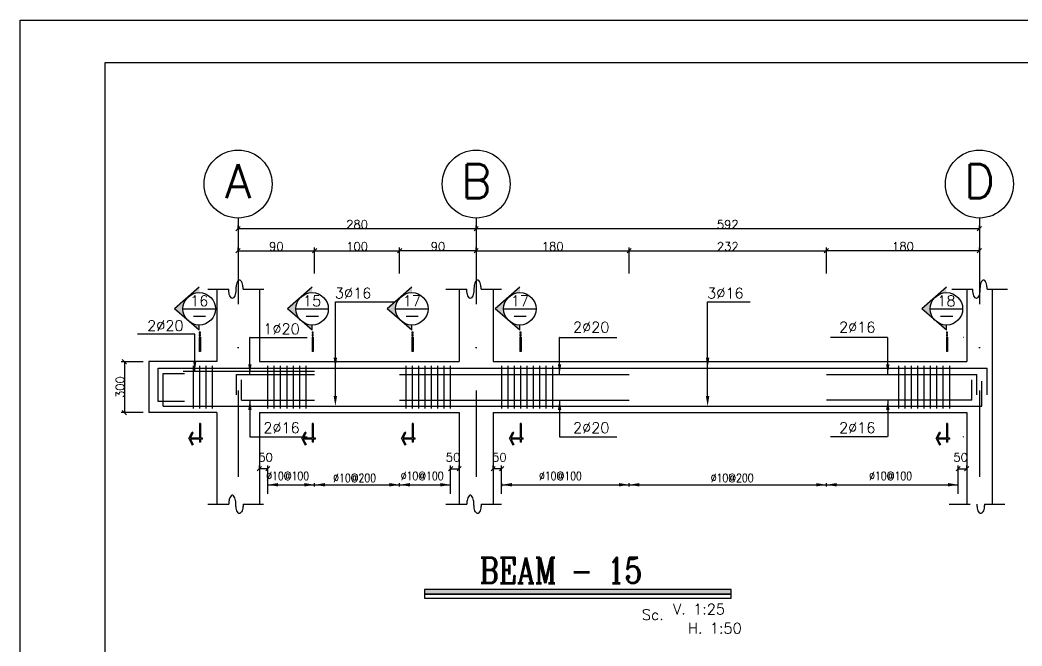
# Model space of a CAD drawing. Header units: millimetres. Extents: x -231 to 30223, y -7037 to 7120.
# Drawn here: x 9262 to 11619, y -1638 to -165 of the extents above; entities that cross this region are included whole.
import ezdxf
from ezdxf.enums import TextEntityAlignment as Align

# ---------------------------------------------------------------- set-up
doc = ezdxf.new("R2010")
doc.units = ezdxf.units.MM
doc.linetypes.add('DASHDOTX2', pattern=[50.8, 25.4, -12.7, 0, -12.7])
for name, color, linetype in [('2', 2, 'Continuous'), ('3', 3, 'Continuous'), ('44', 150, 'Continuous'), ('5', 7, 'Continuous'), ('ax', 1, 'DASHDOTX2'), ('CADR', 2, 'Continuous'), ('COV', 4, 'Continuous'), ('DIM', 1, 'Continuous'), ('DST', 1, 'Continuous'), ('HAT', 4, 'Continuous'), ('KH', 3, 'Continuous'), ('STT', 6, 'Continuous'), ('TEX', 4, 'Continuous'), ('TX', 2, 'Continuous'), ('TX1', 3, 'Continuous')]:
    doc.layers.add(name, color=color, linetype=linetype)
doc.styles.add('RC2', font='ROMANC.SHX', dxfattribs={"height": 25})
doc.styles.add('RC5', font='ROMANC.SHX', dxfattribs={"height": 50})
doc.styles.add('ROMANS', font='romans.shx')
doc.dimstyles.new('SC25', dxfattribs={"dimscale": 0.1, "dimtxt": 200, "dimasz": 0.5, "dimexe": 75, "dimexo": 0, "dimgap": 0, "dimtad": 1, "dimdec": 0, "dimlfac": 2.5, "dimdsep": 46, "dimtxsty": 'ROMANS', "dimblk": 'TIC', "dimcen": 0, "dimclrd": 44, "dimclre": 13, "dimclrt": 62, "dimadec": 0, "dimazin": 0, "dimtfac": 0.925926, "dimtdec": 0, "dimtix": 1, "dimtmove": 2, "dimatfit": 3, "dimldrblk": 'TIC', "dimfxl": 1, "dimtolj": 1, "dimarcsym": 0})
doc.dimstyles.new('SC50', dxfattribs={"dimscale": 0.1, "dimtxt": 200, "dimasz": 0.5, "dimexe": 75, "dimexo": 0, "dimgap": 0, "dimtad": 1, "dimdec": 0, "dimlfac": 0.5, "dimdsep": 46, "dimtxsty": 'ROMANS', "dimblk": 'TIC', "dimcen": 0, "dimclrd": 44, "dimclre": 1, "dimclrt": 62, "dimadec": 0, "dimazin": 0, "dimtfac": 0.925926, "dimtdec": 0, "dimtix": 1, "dimtmove": 2, "dimatfit": 3, "dimldrblk": 'TIC', "dimfxl": 1, "dimtolj": 1, "dimarcsym": 0})

# ---------------------------------------------------------------- blocks, each defined once
blk = doc.blocks.new('TIC')
blk.add_line((-100, -100), (100, 100))
blk = doc.blocks.new('*D563')
at = {"layer": 'DIM', "color": 1, "lineweight": -2, "transparency": 16777216}
for p, q in [((10335.1, -655.9), (10335.1, -648.4)), ((11519.1, -655.9), (11519.1, -648.4))]:
    blk.add_line(p, q, dxfattribs=at)
at = {"layer": 'DIM', "color": 44, "lineweight": -2, "transparency": 16777216}
blk.add_line((10335.2, -655.9), (11519.1, -655.9), dxfattribs=at)
at = {"layer": 'DIM', "color": 44, "lineweight": -2, "transparency": 16777216, "xscale": 0.05, "yscale": 0.05, "zscale": 0.05, "rotation": 180}
blk.add_blockref('TIC', (10335.1, -655.9), dxfattribs=at)
at = {"layer": 'DIM', "color": 44, "lineweight": -2, "transparency": 16777216, "xscale": 0.05, "yscale": 0.05, "zscale": 0.05}
blk.add_blockref('TIC', (11519.1, -655.9), dxfattribs=at)
at = {"layer": 'DIM', "color": 62, "transparency": 16777216, "insert": (10927.1, -645.9), "char_height": 20, "attachment_point": 5, "style": 'ROMANS'}
blk.add_mtext('\\A1;592', dxfattribs=at)
blk = doc.blocks.new('*D564')
at = {"layer": 'DIM', "color": 1, "lineweight": -2, "transparency": 16777216}
for p, q in [((10695.1, -761.7), (10695.1, -700.4)), ((11159.1, -761.7), (11159.1, -700.4))]:
    blk.add_line(p, q, dxfattribs=at)
at = {"layer": 'DIM', "color": 44, "lineweight": -2, "transparency": 16777216}
blk.add_line((10695.2, -707.9), (11159.1, -707.9), dxfattribs=at)
at = {"layer": 'DIM', "color": 44, "lineweight": -2, "transparency": 16777216, "xscale": 0.05, "yscale": 0.05, "zscale": 0.05, "rotation": 180}
blk.add_blockref('TIC', (10695.1, -707.9), dxfattribs=at)
at = {"layer": 'DIM', "color": 44, "lineweight": -2, "transparency": 16777216, "xscale": 0.05, "yscale": 0.05, "zscale": 0.05}
blk.add_blockref('TIC', (11159.1, -707.9), dxfattribs=at)
at = {"layer": 'DIM', "color": 62, "transparency": 16777216, "insert": (10927.1, -697.9), "char_height": 20, "attachment_point": 5, "style": 'ROMANS'}
blk.add_mtext('\\A1;232', dxfattribs=at)
blk = doc.blocks.new('EEE')
at = {"layer": '5'}
h = blk.add_hatch(color=256, dxfattribs=at)
h.paths.add_polyline_path([(-25.1, 28.8), (-58.1, 0), (-25.1, -28.8, -0.454846)])
h.paths.add_polyline_path([(-25.1, -28.8), (0, -50.6), (0, -38.2, -0.181206)])
h.paths.add_polyline_path([(0, 38.2), (0, 50.6), (-25.1, 28.8, -0.181206)])
h = blk.add_hatch(color=256, dxfattribs=at)
h.paths.add_polyline_path([(2.9, -57.6), (2.9, -54.7), (0, -54.7), (0, -57.6)])
h.paths.add_polyline_path([(0, -63.5), (2.9, -63.5), (2.9, -60.5), (0, -60.5)])
h.paths.add_polyline_path([(2.9, -66.4), (0, -66.4), (0, -100.6), (2.9, -100.6)])
blk.add_hatch(color=256, dxfattribs=at).paths.add_polyline_path([(0.4, -306.8), (0.4, -314.3), (2.9, -314.3), (2.9, -306.8), (8, -306.8), (8, -304.3), (2.9, -304.3), (2.9, -270), (0.4, -270), (0.4, -304.3), (-20.7, -304.3), (-14.1, -291.7), (-16.3, -290.5), (-24.2, -305.6), (-16.3, -320.7), (-14.1, -319.5), (-20.7, -306.8)])
at = {"layer": '2'}
for p, q in [((0, 50.6), (-58.1, 0)), ((0, -50.6), (-58.1, 0)), ((-38.2, 0), (38.2, 0)), ((0, -50.6), (0, -38.2)), ((2.9, -66.4), (0, -66.4)), ((0, -66.4), (0, -100.6)), ((2.9, -66.4), (2.9, -100.6)), ((2.9, -100.6), (0, -100.6)), ((2.9, -270), (0.4, -270)), ((-24.2, -305.6), (-16.3, -290.5)), ((-24.2, -305.6), (-16.3, -320.7)), ((-14.1, -291.7), (-16.3, -290.5)), ((8, -306.8), (8, -304.3)), ((-14.1, -319.5), (-16.3, -320.7)), ((2.9, -314.3), (0.4, -314.3))]:
    blk.add_line(p, q, dxfattribs=at)
for points in [[(0, -57.6), (2.9, -57.6), (2.9, -54.7), (0, -54.7)], [(0, -63.5), (2.9, -63.5), (2.9, -60.5), (0, -60.5)]]:
    blk.add_lwpolyline(points, close=True, dxfattribs=at)
for points in [[(0.4, -270), (0.4, -304.3)], [(2.9, -270), (2.9, -304.3)], [(0.4, -304.3), (-20.7, -304.3), (-14.1, -291.7)], [(8, -304.3), (2.9, -304.3)], [(0.4, -306.8), (-20.7, -306.8), (-14.1, -319.5)], [(0.4, -306.8), (0.4, -314.3)], [(8, -306.8), (2.9, -306.8)], [(2.9, -306.8), (2.9, -314.3)]]:
    blk.add_lwpolyline(points, dxfattribs=at)
blk.add_circle((0, 0), 38.2, dxfattribs=at)
at = {"layer": '3'}
blk.add_line((-13.7, -17.7), (15, -17.7), dxfattribs=at)
at = {"layer": 'TX1', "style": 'ROMANS'}
blk.add_attdef('B', text='', height=25, dxfattribs=at).set_placement((0, 18.7), align=Align.MIDDLE_CENTER)
blk = doc.blocks.new('*D579')
at = {"layer": 'DIM', "color": 13, "lineweight": -2, "transparency": 16777216}
for p, q in [((9551.5, -969.1), (9500, -969.1)), ((9551.5, -1089.1), (9500, -1089.1))]:
    blk.add_line(p, q, dxfattribs=at)
at = {"layer": 'DIM', "color": 44, "lineweight": -2, "transparency": 16777216}
blk.add_line((9507.5, -969.1), (9507.5, -1089), dxfattribs=at)
at = {"layer": 'DIM', "color": 44, "lineweight": -2, "transparency": 16777216, "xscale": 0.05, "yscale": 0.05, "zscale": 0.05}
for p, rotation in [((9507.5, -969.1), 90), ((9507.5, -1089.1), 270)]:
    blk.add_blockref('TIC', p, dxfattribs=dict(at, rotation=rotation))
at = {"layer": 'DIM', "color": 62, "transparency": 16777216, "insert": (9497.5, -1029.1), "char_height": 20, "attachment_point": 5, "rotation": 90, "style": 'ROMANS'}
blk.add_mtext('\\A1;300', dxfattribs=at)
blk = doc.blocks.new('*D580')
at = {"layer": 'DIM', "color": 13, "lineweight": -2, "transparency": 16777216}
for p, q in [((9825.1, -1221.3), (9825.1, -1213.8)), ((9845.1, -1280.6), (9845.1, -1213.8))]:
    blk.add_line(p, q, dxfattribs=at)
at = {"layer": 'DIM', "color": 44, "lineweight": -2, "transparency": 16777216}
blk.add_line((9845.1, -1221.3), (9825.2, -1221.3), dxfattribs=at)
at = {"layer": 'DIM', "color": 44, "lineweight": -2, "transparency": 16777216, "xscale": 0.05, "yscale": 0.05, "zscale": 0.05, "rotation": 180}
blk.add_blockref('TIC', (9825.1, -1221.3), dxfattribs=at)
at = {"layer": 'DIM', "color": 44, "lineweight": -2, "transparency": 16777216, "xscale": 0.05, "yscale": 0.05, "zscale": 0.05}
blk.add_blockref('TIC', (9845.1, -1221.3), dxfattribs=at)
at = {"layer": 'DIM', "color": 62, "transparency": 16777216, "insert": (9839.6, -1194.3), "char_height": 20, "attachment_point": 5, "style": 'ROMANS'}
blk.add_mtext('\\A1;50', dxfattribs=at)
blk = doc.blocks.new('*D581')
at = {"layer": 'DIM', "color": 13, "lineweight": -2, "transparency": 16777216}
for p, q in [((10275.1, -1280.6), (10275.1, -1213.8)), ((10295.1, -1221.3), (10295.1, -1213.8))]:
    blk.add_line(p, q, dxfattribs=at)
at = {"layer": 'DIM', "color": 44, "lineweight": -2, "transparency": 16777216}
blk.add_line((10275.2, -1221.3), (10295.1, -1221.3), dxfattribs=at)
at = {"layer": 'DIM', "color": 44, "lineweight": -2, "transparency": 16777216, "xscale": 0.05, "yscale": 0.05, "zscale": 0.05, "rotation": 180}
blk.add_blockref('TIC', (10275.1, -1221.3), dxfattribs=at)
at = {"layer": 'DIM', "color": 44, "lineweight": -2, "transparency": 16777216, "xscale": 0.05, "yscale": 0.05, "zscale": 0.05}
blk.add_blockref('TIC', (10295.1, -1221.3), dxfattribs=at)
at = {"layer": 'DIM', "color": 62, "transparency": 16777216, "insert": (10280.7, -1194.3), "char_height": 20, "attachment_point": 5, "style": 'ROMANS'}
blk.add_mtext('\\A1;50', dxfattribs=at)
blk = doc.blocks.new('*D582')
at = {"layer": 'DIM', "color": 13, "lineweight": -2, "transparency": 16777216}
for p, q in [((10375.1, -1221.3), (10375.1, -1213.8)), ((10395.1, -1280.6), (10395.1, -1213.8))]:
    blk.add_line(p, q, dxfattribs=at)
at = {"layer": 'DIM', "color": 44, "lineweight": -2, "transparency": 16777216}
blk.add_line((10395.1, -1221.3), (10375.2, -1221.3), dxfattribs=at)
at = {"layer": 'DIM', "color": 44, "lineweight": -2, "transparency": 16777216, "xscale": 0.05, "yscale": 0.05, "zscale": 0.05, "rotation": 180}
blk.add_blockref('TIC', (10375.1, -1221.3), dxfattribs=at)
at = {"layer": 'DIM', "color": 44, "lineweight": -2, "transparency": 16777216, "xscale": 0.05, "yscale": 0.05, "zscale": 0.05}
blk.add_blockref('TIC', (10395.1, -1221.3), dxfattribs=at)
at = {"layer": 'DIM', "color": 62, "transparency": 16777216, "insert": (10389.6, -1194.3), "char_height": 20, "attachment_point": 5, "style": 'ROMANS'}
blk.add_mtext('\\A1;50', dxfattribs=at)
blk = doc.blocks.new('*D583')
at = {"layer": 'DIM', "color": 1, "lineweight": -2, "transparency": 16777216}
for p, q in [((9775.1, -655.9), (9775.1, -648.4)), ((10335.1, -655.9), (10335.1, -648.4))]:
    blk.add_line(p, q, dxfattribs=at)
at = {"layer": 'DIM', "color": 44, "lineweight": -2, "transparency": 16777216}
blk.add_line((9775.2, -655.9), (10335.1, -655.9), dxfattribs=at)
at = {"layer": 'DIM', "color": 44, "lineweight": -2, "transparency": 16777216, "xscale": 0.05, "yscale": 0.05, "zscale": 0.05, "rotation": 180}
blk.add_blockref('TIC', (9775.1, -655.9), dxfattribs=at)
at = {"layer": 'DIM', "color": 44, "lineweight": -2, "transparency": 16777216, "xscale": 0.05, "yscale": 0.05, "zscale": 0.05}
blk.add_blockref('TIC', (10335.1, -655.9), dxfattribs=at)
at = {"layer": 'DIM', "color": 62, "transparency": 16777216, "insert": (10055.1, -645.9), "char_height": 20, "attachment_point": 5, "style": 'ROMANS'}
blk.add_mtext('\\A1;280', dxfattribs=at)
blk = doc.blocks.new('*D584')
at = {"layer": 'DIM', "color": 1, "lineweight": -2, "transparency": 16777216}
for p, q in [((10155.1, -761.7), (10155.1, -700.4)), ((10335.1, -707.9), (10335.1, -700.4))]:
    blk.add_line(p, q, dxfattribs=at)
at = {"layer": 'DIM', "color": 44, "lineweight": -2, "transparency": 16777216}
blk.add_line((10335.1, -707.9), (10155.2, -707.9), dxfattribs=at)
at = {"layer": 'DIM', "color": 44, "lineweight": -2, "transparency": 16777216, "xscale": 0.05, "yscale": 0.05, "zscale": 0.05, "rotation": 180}
blk.add_blockref('TIC', (10155.1, -707.9), dxfattribs=at)
at = {"layer": 'DIM', "color": 44, "lineweight": -2, "transparency": 16777216, "xscale": 0.05, "yscale": 0.05, "zscale": 0.05}
blk.add_blockref('TIC', (10335.1, -707.9), dxfattribs=at)
at = {"layer": 'DIM', "color": 62, "transparency": 16777216, "insert": (10245.1, -697.9), "char_height": 20, "attachment_point": 5, "style": 'ROMANS'}
blk.add_mtext('\\A1;90', dxfattribs=at)
blk = doc.blocks.new('*D585')
at = {"layer": 'DIM', "color": 1, "lineweight": -2, "transparency": 16777216}
for p, q in [((10335.1, -707.9), (10335.1, -700.4)), ((10695.1, -761.7), (10695.1, -700.4))]:
    blk.add_line(p, q, dxfattribs=at)
at = {"layer": 'DIM', "color": 44, "lineweight": -2, "transparency": 16777216}
blk.add_line((10335.2, -707.9), (10695.1, -707.9), dxfattribs=at)
at = {"layer": 'DIM', "color": 44, "lineweight": -2, "transparency": 16777216, "xscale": 0.05, "yscale": 0.05, "zscale": 0.05, "rotation": 180}
blk.add_blockref('TIC', (10335.1, -707.9), dxfattribs=at)
at = {"layer": 'DIM', "color": 44, "lineweight": -2, "transparency": 16777216, "xscale": 0.05, "yscale": 0.05, "zscale": 0.05}
blk.add_blockref('TIC', (10695.1, -707.9), dxfattribs=at)
at = {"layer": 'DIM', "color": 62, "transparency": 16777216, "insert": (10515.1, -697.9), "char_height": 20, "attachment_point": 5, "style": 'ROMANS'}
blk.add_mtext('\\A1;180', dxfattribs=at)
blk = doc.blocks.new('*D586')
at = {"layer": 'DIM', "color": 1, "lineweight": -2, "transparency": 16777216}
for p, q in [((9955.1, -707.9), (9955.1, -700.4)), ((10155.1, -761.7), (10155.1, -700.4))]:
    blk.add_line(p, q, dxfattribs=at)
at = {"layer": 'DIM', "color": 44, "lineweight": -2, "transparency": 16777216}
blk.add_line((9955.2, -707.9), (10155.1, -707.9), dxfattribs=at)
at = {"layer": 'DIM', "color": 44, "lineweight": -2, "transparency": 16777216, "xscale": 0.05, "yscale": 0.05, "zscale": 0.05, "rotation": 180}
blk.add_blockref('TIC', (9955.1, -707.9), dxfattribs=at)
at = {"layer": 'DIM', "color": 44, "lineweight": -2, "transparency": 16777216, "xscale": 0.05, "yscale": 0.05, "zscale": 0.05}
blk.add_blockref('TIC', (10155.1, -707.9), dxfattribs=at)
at = {"layer": 'DIM', "color": 62, "transparency": 16777216, "insert": (10055.1, -697.9), "char_height": 20, "attachment_point": 5, "style": 'ROMANS'}
blk.add_mtext('\\A1;100', dxfattribs=at)
blk = doc.blocks.new('*D587')
at = {"layer": 'DIM', "color": 1, "lineweight": -2, "transparency": 16777216}
for p, q in [((9775.1, -707.9), (9775.1, -700.4)), ((9955.1, -761.7), (9955.1, -700.4))]:
    blk.add_line(p, q, dxfattribs=at)
at = {"layer": 'DIM', "color": 44, "lineweight": -2, "transparency": 16777216}
blk.add_line((9775.2, -707.9), (9955.1, -707.9), dxfattribs=at)
at = {"layer": 'DIM', "color": 44, "lineweight": -2, "transparency": 16777216, "xscale": 0.05, "yscale": 0.05, "zscale": 0.05, "rotation": 180}
blk.add_blockref('TIC', (9775.1, -707.9), dxfattribs=at)
at = {"layer": 'DIM', "color": 44, "lineweight": -2, "transparency": 16777216, "xscale": 0.05, "yscale": 0.05, "zscale": 0.05}
blk.add_blockref('TIC', (9955.1, -707.9), dxfattribs=at)
at = {"layer": 'DIM', "color": 62, "transparency": 16777216, "insert": (9865.1, -697.9), "char_height": 20, "attachment_point": 5, "style": 'ROMANS'}
blk.add_mtext('\\A1;90', dxfattribs=at)
blk = doc.blocks.new('*D605')
at = {"layer": 'DIM', "color": 13, "lineweight": -2, "transparency": 16777216}
for p, q in [((11469.1, -1280.6), (11469.1, -1213.8)), ((11489.1, -1221.3), (11489.1, -1213.8))]:
    blk.add_line(p, q, dxfattribs=at)
at = {"layer": 'DIM', "color": 44, "lineweight": -2, "transparency": 16777216}
blk.add_line((11469.2, -1221.3), (11489.1, -1221.3), dxfattribs=at)
at = {"layer": 'DIM', "color": 44, "lineweight": -2, "transparency": 16777216, "xscale": 0.05, "yscale": 0.05, "zscale": 0.05, "rotation": 180}
blk.add_blockref('TIC', (11469.1, -1221.3), dxfattribs=at)
at = {"layer": 'DIM', "color": 44, "lineweight": -2, "transparency": 16777216, "xscale": 0.05, "yscale": 0.05, "zscale": 0.05}
blk.add_blockref('TIC', (11489.1, -1221.3), dxfattribs=at)
at = {"layer": 'DIM', "color": 62, "transparency": 16777216, "insert": (11474.7, -1194.3), "char_height": 20, "attachment_point": 5, "style": 'ROMANS'}
blk.add_mtext('\\A1;50', dxfattribs=at)
blk = doc.blocks.new('*D607')
at = {"layer": 'DIM', "color": 1, "lineweight": -2, "transparency": 16777216}
for p, q in [((11159.1, -761.7), (11159.1, -700.4)), ((11519.1, -707.9), (11519.1, -700.4))]:
    blk.add_line(p, q, dxfattribs=at)
at = {"layer": 'DIM', "color": 44, "lineweight": -2, "transparency": 16777216}
blk.add_line((11519.1, -707.9), (11159.2, -707.9), dxfattribs=at)
at = {"layer": 'DIM', "color": 44, "lineweight": -2, "transparency": 16777216, "xscale": 0.05, "yscale": 0.05, "zscale": 0.05, "rotation": 180}
blk.add_blockref('TIC', (11159.1, -707.9), dxfattribs=at)
at = {"layer": 'DIM', "color": 44, "lineweight": -2, "transparency": 16777216, "xscale": 0.05, "yscale": 0.05, "zscale": 0.05}
blk.add_blockref('TIC', (11519.1, -707.9), dxfattribs=at)
at = {"layer": 'DIM', "color": 62, "transparency": 16777216, "insert": (11339.1, -697.9), "char_height": 20, "attachment_point": 5, "style": 'ROMANS'}
blk.add_mtext('\\A1;180', dxfattribs=at)

msp = doc.modelspace()

# ---------------------------------------------------------------- linework, layer by layer
at = {"layer": '2'}
for centre in [(9775.128016, -550.855291), (10335.128016, -550.855291), (11519.128015, -550.855291)]:
    msp.add_circle(centre, 80, dxfattribs=at)
at = {"layer": '3'}
for points in [[(10934.932168, -1505.892694), (10213.572953, -1505.892694), (10213.572953, -1516.554095), (10934.932168, -1516.554095)], [(10934.932168, -1516.554095), (10213.572953, -1516.554095), (10213.572953, -1526.149352), (10934.932168, -1526.149352)]]:
    msp.add_lwpolyline(points, close=True, dxfattribs=at)
msp.add_trace([(10213.572953, -1505.892694), (10213.572953, -1516.554095), (10934.932168, -1505.892694), (10934.932168, -1516.554095)], dxfattribs=at)
at = {"layer": 'ax', "ltscale": 8}
for p, q in [((9775.128016, -630.855291), (9775.128016, -1324.803237)), ((10335.128016, -630.855291), (10335.128016, -1324.803237)), ((11519.128015, -630.855291), (11519.128015, -1324.803237))]:
    msp.add_line(p, q, dxfattribs=at)
at = {"layer": 'CADR', "color": 15}
msp.add_lwpolyline([(17672.062068, -164.718698), (17672.062068, -6104.718698), (9262.062068, -6104.718698), (9262.062068, -164.718698), (17672.062068, -164.718698)], dxfattribs=at)
at = {"layer": 'CADR'}
msp.add_lwpolyline([(17572.062068, -264.718698), (17572.062068, -6004.718698), (9462.062068, -6004.718698), (9462.062068, -264.718698)], close=True, dxfattribs=at)
at = {"layer": 'COV'}
for p, q in [((9725.128016, -798.579865), (9725.128016, -969.061271)), ((9825.128016, -798.579865), (9825.128016, -969.061271)), ((10295.128016, -798.579865), (10295.128016, -969.061271)), ((10375.128016, -798.579865), (10375.128016, -969.061271)), ((11489.128015, -798.579865), (11489.128015, -969.061271)), ((11549.128015, -798.579865), (11549.128015, -1304.987549)), ((9725.128016, -969.061271), (9565.128016, -969.061271)), ((9565.128016, -969.061271), (9565.128016, -1089.061271)), ((9825.128016, -969.061271), (10295.128016, -969.061271)), ((10375.128016, -969.061271), (11489.128015, -969.061271)), ((9725.128016, -1089.061271), (9565.128016, -1089.061271)), ((9725.128016, -1089.061271), (9725.128016, -1304.987549)), ((9825.128016, -1089.061271), (9825.128016, -1304.987549)), ((9825.128016, -1089.061271), (10295.128016, -1089.061271)), ((10295.128016, -1089.061271), (10295.128016, -1304.987549)), ((10375.128016, -1089.061271), (11489.128015, -1089.061271)), ((10375.128016, -1089.061271), (10375.128016, -1304.987549)), ((11489.128015, -1089.061271), (11489.128015, -1304.987549))]:
    msp.add_line(p, q, dxfattribs=at)
at = {"layer": 'DST'}
for p, q in [((9703.855016, -798.579865), (9752.955356, -798.579865)), ((9786.772165, -798.579865), (9835.872505, -798.579865)), ((10263.855016, -798.579865), (10312.955356, -798.579865)), ((10346.772165, -798.579865), (10394.814449, -798.579865)), ((11454.298616, -798.579865), (11503.398956, -798.579865)), ((11537.215765, -798.579865), (11585.258049, -798.579865)), ((10003.856574, -984.061271), (10003.856574, -827.925986)), ((10003.856574, -827.925986), (10143.779106, -827.925986)), ((10879.646091, -984.061271), (10879.646091, -827.925986)), ((10879.646091, -827.925986), (10979.568624, -827.925986)), ((9672.650666, -904.444723), (9538.522418, -904.444723)), ((9673.150666, -991.424801), (9673.150666, -904.944723)), ((9802.831196, -999.061271), (9802.831196, -912.581192)), ((9803.331196, -912.081192), (9937.459444, -912.081192)), ((10003.856574, -1050.061271), (10003.856574, -905.993628)), ((10531.344354, -999.061271), (10531.344354, -912.581192)), ((10531.844354, -912.081192), (10665.972602, -912.081192)), ((10879.646091, -1050.061271), (10879.646091, -905.993628)), ((11302.996214, -912.081192), (11168.867966, -912.081192)), ((11303.496214, -999.061271), (11303.496214, -912.581192)), ((9802.831196, -1059.061271), (9802.831196, -1145.541349)), ((10531.344354, -1059.061271), (10531.344354, -1145.541349)), ((11303.496214, -1059.061271), (11303.496214, -1145.541349)), ((9803.331196, -1146.041349), (9937.459444, -1146.041349)), ((10531.844354, -1146.041349), (10665.972602, -1146.041349)), ((11302.996214, -1146.041349), (11168.867966, -1146.041349)), ((9845.128016, -1262.920134), (9845.128016, -1254.920134)), ((9845.128016, -1258.920134), (10275.128016, -1258.920134)), ((9845.128016, -1258.920134), (10275.128016, -1258.920134)), ((9955.128016, -1262.920134), (9955.128016, -1254.920134)), ((9955.128016, -1262.920134), (9955.128016, -1254.920134)), ((10155.128016, -1262.920134), (10155.128016, -1254.920134)), ((10155.128016, -1262.920134), (10155.128016, -1254.920134)), ((10155.128016, -1262.920134), (10155.128016, -1254.920134)), ((10155.128016, -1262.920134), (10155.128016, -1254.920134)), ((10275.128016, -1262.920134), (10275.128016, -1254.920134)), ((10395.128016, -1262.920134), (10395.128016, -1254.920134)), ((10395.128016, -1258.920134), (11469.128015, -1258.920134)), ((10695.128016, -1262.920134), (10695.128016, -1254.920134)), ((11159.128015, -1262.920134), (11159.128015, -1254.920134)), ((11469.128015, -1262.920134), (11469.128015, -1254.920134)), ((9703.855016, -1304.987549), (9752.955356, -1304.987549)), ((9786.772165, -1304.987549), (9834.814449, -1304.987549)), ((10263.855016, -1304.987549), (10312.955356, -1304.987549)), ((10346.772165, -1304.987549), (10394.814449, -1304.987549)), ((11447.855015, -1304.987549), (11496.955355, -1304.987549)), ((11530.772165, -1304.987549), (11578.814448, -1304.987549))]:
    msp.add_line(p, q, dxfattribs=at)
for points in [[(9786.772165, -798.579865, 0.0403680359), (9786.062525, -789.804557, 0.0533262152), (9784.295987, -783.369956, 0.0964678183), (9781.026722, -778.23366, 0.2057382443), (9778.317963, -777.069806, 0.2057382443), (9775.609204, -778.23366, 0.0964678183), (9772.339939, -783.369956, 0.0533262152), (9770.573401, -789.804557, 0.0403680359), (9769.86376, -798.579865, 0.0403680359)], [(10346.772165, -798.579865, 0.0403680359), (10346.062525, -789.804557, 0.0533262152), (10344.295987, -783.369956, 0.0964678183), (10341.026722, -778.23366, 0.2057382443), (10338.317963, -777.069806, 0.2057382443), (10335.609204, -778.23366, 0.0964678183), (10332.339939, -783.369956, 0.0533262152), (10330.573401, -789.804557, 0.0403680359), (10329.86376, -798.579865, 0.0403680359)], [(11537.215765, -798.579865, 0.0403680359), (11536.506125, -789.804557, 0.0533262152), (11534.739587, -783.369956, 0.0964678183), (11531.470322, -778.23366, 0.2057382443), (11528.761563, -777.069806, 0.2057382443), (11526.052804, -778.23366, 0.0964678183), (11522.783539, -783.369956, 0.0533262152), (11521.017001, -789.804557, 0.0403680359), (11520.307361, -798.579865, 0.0403680359)], [(9769.86376, -798.579865, -0.0403680359), (9769.15412, -807.355172, -0.0533262152), (9767.387582, -813.789774, -0.0964678183), (9764.118317, -818.92607, -0.2057382443), (9761.409558, -820.089924, -0.2057382443), (9758.700799, -818.92607, -0.0964678183), (9755.431534, -813.789774, -0.0533262152), (9753.664996, -807.355172, -0.0403680359), (9752.955356, -798.579865, -0.0403680359)], [(10329.86376, -798.579865, -0.0403680359), (10329.15412, -807.355172, -0.0533262152), (10327.387582, -813.789774, -0.0964678183), (10324.118317, -818.92607, -0.2057382443), (10321.409558, -820.089924, -0.2057382443), (10318.700799, -818.92607, -0.0964678183), (10315.431534, -813.789774, -0.0533262152), (10313.664996, -807.355172, -0.0403680359), (10312.955356, -798.579865, -0.0403680359)], [(11520.307361, -798.579865, -0.0403680359), (11519.59772, -807.355172, -0.0533262152), (11517.831182, -813.789774, -0.0964678183), (11514.561917, -818.92607, -0.2057382443), (11511.853158, -820.089924, -0.2057382443), (11509.144399, -818.92607, -0.0964678183), (11505.875134, -813.789774, -0.0533262152), (11504.108596, -807.355172, -0.0403680359), (11503.398956, -798.579865, -0.0403680359)], [(9769.86376, -1304.987549, 0.0403680359), (9769.15412, -1296.212241, 0.0533262152), (9767.387582, -1289.77764, 0.0964678183), (9764.118317, -1284.641344, 0.2057382443), (9761.409558, -1283.47749, 0.2057382443), (9758.700799, -1284.641344, 0.0964678183), (9755.431534, -1289.77764, 0.0533262152), (9753.664996, -1296.212241, 0.0403680359), (9752.955356, -1304.987549, 0.0403680359)], [(10329.86376, -1304.987549, 0.0403680359), (10329.15412, -1296.212241, 0.0533262152), (10327.387582, -1289.77764, 0.0964678183), (10324.118317, -1284.641344, 0.2057382443), (10321.409558, -1283.47749, 0.2057382443), (10318.700799, -1284.641344, 0.0964678183), (10315.431534, -1289.77764, 0.0533262152), (10313.664996, -1296.212241, 0.0403680359), (10312.955356, -1304.987549, 0.0403680359)], [(9786.772165, -1304.987549, -0.0403680359), (9786.062525, -1313.762857, -0.0533262152), (9784.295987, -1320.197458, -0.0964678183), (9781.026722, -1325.333754, -0.2057382443), (9778.317963, -1326.497608, -0.2057382443), (9775.609204, -1325.333754, -0.0964678183), (9772.339939, -1320.197458, -0.0533262152), (9770.573401, -1313.762857, -0.0403680359), (9769.86376, -1304.987549, -0.0403680359)], [(10346.772165, -1304.987549, -0.0403680359), (10346.062525, -1313.762857, -0.0533262152), (10344.295987, -1320.197458, -0.0964678183), (10341.026722, -1325.333754, -0.2057382443), (10338.317963, -1326.497608, -0.2057382443), (10335.609204, -1325.333754, -0.0964678183), (10332.339939, -1320.197458, -0.0533262152), (10330.573401, -1313.762857, -0.0403680359), (10329.86376, -1304.987549, -0.0403680359)], [(11530.772165, -1304.987549, -0.0403680359), (11530.062524, -1313.762857, -0.0533262152), (11528.295986, -1320.197458, -0.0964678183), (11525.026721, -1325.333754, -0.2057382443), (11522.317962, -1326.497608, -0.2057382443), (11519.609203, -1325.333754, -0.0964678183), (11516.339938, -1320.197458, -0.0533262152), (11514.5734, -1313.762857, -0.0403680359), (11513.86376, -1304.987549, -0.0403680359)]]:
    msp.add_lwpolyline(points, format="xyb", dxfattribs=at)
for centre, start, end in [((9672.650666, -904.944723), 0, 90), ((9803.331196, -912.581192), 90, 180), ((10531.844354, -912.581192), 90, 180), ((11480.924834, -912.581192), 0, 90), ((9803.331196, -1145.541349), 180, 270), ((10531.844354, -1145.541349), 180, 270), ((11480.924834, -1145.541349), 270, 0)]:
    msp.add_arc(centre, 0.5, start, end, dxfattribs=at)
for points in [[(9999.856574, -960.061271), (10003.856574, -984.061271), (10007.856574, -960.061271)], [(10875.646091, -960.061271), (10879.646091, -984.061271), (10883.646091, -960.061271)], [(9677.150666, -967.424801), (9673.150666, -991.424801), (9669.150666, -967.424801)], [(9798.831196, -975.061271), (9802.831196, -999.061271), (9806.831196, -975.061271)], [(10527.344354, -975.061271), (10531.344354, -999.061271), (10535.344354, -975.061271)], [(11307.496214, -975.061271), (11303.496214, -999.061271), (11299.496214, -975.061271)], [(9798.831196, -1083.061271), (9802.831196, -1059.061271), (9806.831196, -1083.061271)], [(9999.856574, -1050.061271), (10003.856574, -1074.061271), (10007.856574, -1050.061271)], [(10527.344354, -1083.061271), (10531.344354, -1059.061271), (10535.344354, -1083.061271)], [(10875.646091, -1050.061271), (10879.646091, -1074.061271), (10883.646091, -1050.061271)], [(11307.496214, -1083.061271), (11303.496214, -1059.061271), (11299.496214, -1083.061271)], [(9869.128016, -1254.920134), (9845.128016, -1258.920134), (9869.128016, -1262.920134)], [(9931.128016, -1254.920134), (9955.128016, -1258.920134), (9931.128016, -1262.920134)], [(9979.128016, -1254.920134), (9955.128016, -1258.920134), (9979.128016, -1262.920134)], [(10131.128016, -1254.920134), (10155.128016, -1258.920134), (10131.128016, -1262.920134)], [(10131.128016, -1254.920134), (10155.128016, -1258.920134), (10131.128016, -1262.920134)], [(10179.128016, -1254.920134), (10155.128016, -1258.920134), (10179.128016, -1262.920134)], [(10179.128016, -1254.920134), (10155.128016, -1258.920134), (10179.128016, -1262.920134)], [(10251.128016, -1254.920134), (10275.128016, -1258.920134), (10251.128016, -1262.920134)], [(10419.128016, -1254.920134), (10395.128016, -1258.920134), (10419.128016, -1262.920134)], [(10671.128016, -1254.920134), (10695.128016, -1258.920134), (10671.128016, -1262.920134)], [(10719.128016, -1254.920134), (10695.128016, -1258.920134), (10719.128016, -1262.920134)], [(11135.128015, -1254.920134), (11159.128015, -1258.920134), (11135.128015, -1262.920134)], [(11183.128015, -1254.920134), (11159.128015, -1258.920134), (11183.128015, -1262.920134)], [(11445.128015, -1254.920134), (11469.128015, -1258.920134), (11445.128015, -1262.920134)]]:
    msp.add_solid(points, dxfattribs=at)
at = {"layer": 'KH'}
for p, q in [((9670.128016, -1079.58809), (9670.128016, -979.061271)), ((9685.128016, -1079.58809), (9685.128016, -979.061271)), ((9700.128016, -1079.58809), (9700.128016, -979.061271)), ((9715.128016, -1079.58809), (9715.128016, -979.061271)), ((9845.128016, -1079.58809), (9845.128016, -979.061271)), ((9860.128016, -1079.58809), (9860.128016, -979.061271)), ((9875.128016, -1079.58809), (9875.128016, -979.061271)), ((9890.128016, -1079.58809), (9890.128016, -979.061271)), ((9905.128016, -1079.58809), (9905.128016, -979.061271)), ((9920.128016, -1079.58809), (9920.128016, -979.061271)), ((9935.128016, -1079.58809), (9935.128016, -979.061271)), ((10170.128016, -1079.58809), (10170.128016, -979.061271)), ((10185.128016, -1079.58809), (10185.128016, -979.061271)), ((10200.128016, -1079.58809), (10200.128016, -979.061271)), ((10215.128016, -1079.58809), (10215.128016, -979.061271)), ((10230.128016, -1079.58809), (10230.128016, -979.061271)), ((10245.128016, -1079.58809), (10245.128016, -979.061271)), ((10260.128016, -1079.58809), (10260.128016, -979.061271)), ((10275.128016, -1079.58809), (10275.128016, -979.061271)), ((10395.128016, -1079.58809), (10395.128016, -979.061271)), ((10410.128016, -1079.58809), (10410.128016, -979.061271)), ((10425.128016, -1079.58809), (10425.128016, -979.061271)), ((10440.128016, -1079.58809), (10440.128016, -979.061271)), ((10455.128016, -1079.58809), (10455.128016, -979.061271)), ((10470.128016, -1079.58809), (10470.128016, -979.061271)), ((10485.128016, -1079.58809), (10485.128016, -979.061271)), ((10485.128016, -1079.58809), (10485.128016, -979.061271)), ((10500.128016, -1079.58809), (10500.128016, -979.061271)), ((10515.128016, -1079.58809), (10515.128016, -979.061271)), ((11329.128015, -1079.58809), (11329.128015, -979.061271)), ((11344.128015, -1079.58809), (11344.128015, -979.061271)), ((11359.128015, -1079.58809), (11359.128015, -979.061271)), ((11374.128015, -1079.58809), (11374.128015, -979.061271)), ((11389.128015, -1079.58809), (11389.128015, -979.061271)), ((11404.128015, -1079.58809), (11404.128015, -979.061271)), ((11419.128015, -1079.58809), (11419.128015, -979.061271)), ((11434.128015, -1079.58809), (11434.128015, -979.061271)), ((11449.128015, -1079.58809), (11449.128015, -979.061271))]:
    msp.add_line(p, q, dxfattribs=at)
at = {"layer": 'STT'}
for p, q in [((9587.128016, -984.061271), (11537.128015, -984.061271)), ((9587.128016, -1062.998114), (9587.128016, -984.061271)), ((9587.128016, -1046.870769), (9587.128016, -984.061271)), ((11537.128015, -1046.870769), (11537.128015, -984.061271)), ((9599.128016, -996.645906), (9649.128016, -996.645906)), ((9599.128016, -1074.061271), (9599.128016, -996.645906)), ((9646.049235, -991.424801), (9955.128016, -991.424801)), ((9771.128016, -1046.870769), (9771.128016, -999.061271)), ((9771.128016, -999.061271), (9955.128016, -999.061271)), ((9783.128016, -1059.58809), (9783.128016, -1011.778591)), ((10155.128016, -999.061271), (10695.128016, -999.061271)), ((11159.128015, -999.061271), (11513.128015, -999.061271)), ((11501.128015, -1059.58809), (11501.128015, -1011.778591)), ((11513.128015, -1046.870769), (11513.128015, -999.061271)), ((9599.128016, -1074.061271), (9599.128016, -1014.690867)), ((11525.128015, -1074.061271), (11525.128015, -1014.690867)), ((9783.128016, -1059.58809), (9955.128016, -1059.58809)), ((10155.128016, -1059.58809), (10695.128016, -1059.58809)), ((11501.128015, -1059.58809), (11159.128015, -1059.58809)), ((9649.128016, -1062.998114), (9587.128016, -1062.998114)), ((9599.128016, -1074.061271), (11525.128015, -1074.061271))]:
    msp.add_line(p, q, dxfattribs=at)

# ---------------------------------------------------------------- block references
at = {"layer": 'HAT'}
for p, values in [((9683.596345, -844.65749), {'B': '16'}), ((9949.144893, -844.65749), {'B': '15'}), ((10183.814083, -844.65749), {'B': '17'}), ((10437.89813, -844.65749), {'B': '17'}), ((11441.452023, -844.65749), {'B': '18'})]:
    msp.add_blockref('EEE', p, dxfattribs=at).add_auto_attribs(values)

# ---------------------------------------------------------------- texts
at = {"layer": '44', "style": 'RC5', "width": 0.8}
msp.add_text('BEAM - 15', height=60, dxfattribs=at).set_placement((10342.94683, -1490.268096))
at = {"layer": 'TEX', "color": 2, "style": 'RC2'}
for s, p in [('Sc. ', (10724.975996, -1577.271559)), ('V. 1:25', (10798.33812, -1564.27117)), ('H. 1:50', (10833.431163, -1609.149082))]:
    msp.add_text(s, height=25, dxfattribs=at).set_placement(p)
at = {"layer": 'TX', "style": 'ROMANS'}
for s, p in [('A', (9775.128016, -543.9833)), ('B', (10335.128016, -543.9833)), ('D', (11519.128015, -543.9833))]:
    msp.add_text(s, height=80, dxfattribs=at).set_placement(p, align=Align.MIDDLE)
at = {"layer": 'TX1', "style": 'ROMANS'}
for s, p in [('3%%C16', (10002.759171, -820.338495)), ('3%%C16', (10878.548689, -820.338495)), ('2%%C20', (9561.007464, -896.857232)), ('1%%C20', (9834.352671, -904.493701)), ('2%%C20', (10562.865828, -900.47551)), ('2%%C16', (11188.838638, -900.47551)), ('2%%C16', (9834.352671, -1137.244228)), ('2%%C20', (10562.865828, -1137.244228)), ('2%%C16', (11188.838638, -1137.244228))]:
    msp.add_text(s, height=25, dxfattribs=at).set_placement(p)
at = {"layer": 'TX1', "style": 'ROMANS', "width": 0.8}
for s, p in [('%%c10@100', (9841.31527, -1248.181505)), ('%%c10@200', (9998.742146, -1252.857528)), ('%%c10@100', (10157.737747, -1248.181505)), ('%%c10@100', (10482.906706, -1248.181505)), ('%%c10@200', (10886.935308, -1252.857528)), ('%%c10@100', (11259.699279, -1248.181505))]:
    msp.add_text(s, height=20, dxfattribs=at).set_placement(p)

# ---------------------------------------------------------------- dimensions: what is measured, and where the dimension line sits
at = {"layer": 'DIM'}
for base, p1, p2, picture, middle in [((10335.128016, -655.855291), (9775.128016, -655.855291), (10335.128016, -655.855291), '*D583', (10055.128016, -645.855291)), ((11519.128015, -655.855291), (10335.128016, -655.855291), (11519.128015, -655.855291), '*D563', (10927.128015, -645.855291)), ((9955.128016, -707.933005), (9775.128016, -707.933005), (9955.128016, -761.749308), '*D587', (9865.128016, -697.933005)), ((10155.128016, -707.933005), (9955.128016, -707.933005), (10155.128016, -761.749308), '*D586', (10055.128016, -697.933005)), ((10695.128016, -707.933005), (10335.128016, -707.933005), (10695.128016, -761.749308), '*D585', (10515.128016, -697.933005)), ((11159.128015, -707.933005), (10695.128016, -761.749308), (11159.128015, -761.749308), '*D564', (10927.128015, -697.933005))]:
    dim = msp.add_linear_dim(base=base, p1=p1, p2=p2, dimstyle='SC50', dxfattribs=at)
    dim.commit()
    dim.dimension.update_dxf_attribs({"geometry": picture, "text_midpoint": middle})
for base, p1, p2, angle, dimstyle, picture, middle in [((10155.128016, -707.933005), (10335.128016, -707.933005), (10155.128016, -761.749308), 180, 'SC50', '*D584', (10245.128016, -697.933005)), ((11159.128015, -707.933005), (11519.128015, -707.933005), (11159.128015, -761.749308), 180, 'SC50', '*D607', (11339.128015, -697.933005)), ((9507.525118, -1089.061271), (9551.525118, -969.061271), (9551.525118, -1089.061271), 90, 'SC25', '*D579', (9497.525118, -1029.061271))]:
    dim = msp.add_linear_dim(base=base, p1=p1, p2=p2, angle=angle, dimstyle=dimstyle, dxfattribs=at)
    dim.commit()
    dim.dimension.update_dxf_attribs({"geometry": picture, "text_midpoint": middle})
for base, p1, p2, picture, middle in [((9825.128016, -1221.315545), (9845.128016, -1280.64684), (9825.128016, -1221.315545), '*D580', (9839.603675, -1194.315545)), ((10375.128016, -1221.315545), (10395.128016, -1280.64684), (10375.128016, -1221.315545), '*D582', (10389.603675, -1194.315545))]:
    dim = msp.add_linear_dim(base=base, p1=p1, p2=p2, dimstyle='SC25', dxfattribs=at)
    dim.commit()
    dim.dimension.update_dxf_attribs({"geometry": picture, "text_midpoint": middle, "dimtype": 160})
for base, p1, p2, picture, middle in [((10295.128016, -1221.315545), (10275.128016, -1280.64684), (10295.128016, -1221.315545), '*D581', (10280.652356, -1194.315545)), ((11489.128015, -1221.315545), (11469.128015, -1280.64684), (11489.128015, -1221.315545), '*D605', (11474.652356, -1194.315545))]:
    dim = msp.add_linear_dim(base=base, p1=p1, p2=p2, angle=180, dimstyle='SC25', dxfattribs=at)
    dim.commit()
    dim.dimension.update_dxf_attribs({"geometry": picture, "text_midpoint": middle, "dimtype": 160})

doc.saveas('drawing.dxf')
